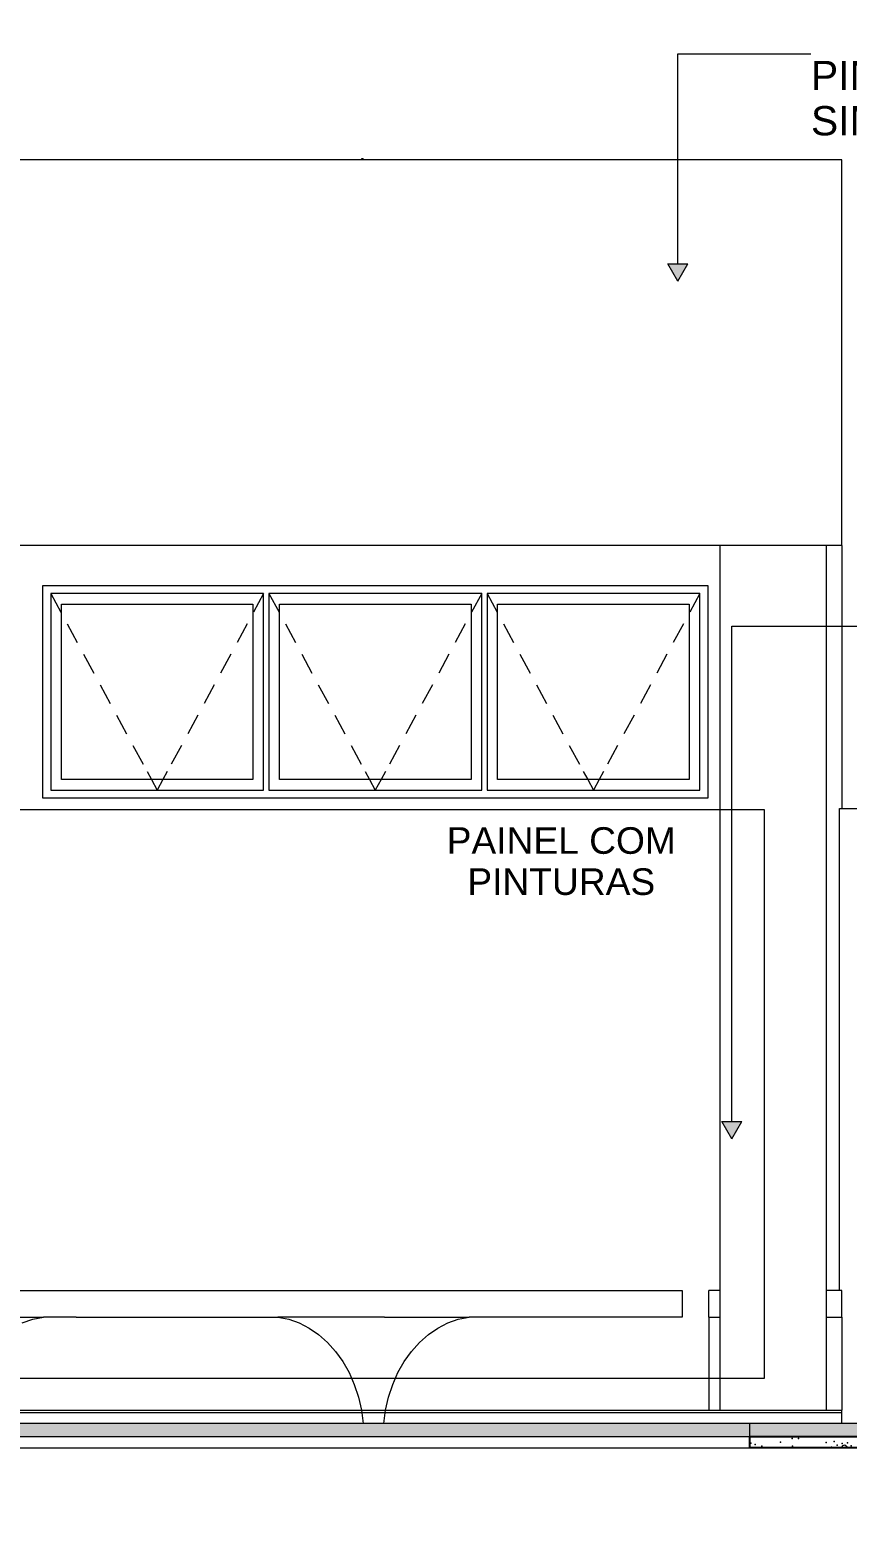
# Model space of a CAD drawing. Header units: metres. Extents: x -1783 to 21505, y -57 to 13660.
# Drawn here: x 14016 to 14324, y 7275 to 7832 of the extents above; entities that cross this region are included whole.
import ezdxf

# ---------------------------------------------------------------- set-up
doc = ezdxf.new("R2010")
doc.units = ezdxf.units.M
doc.header["$MEASUREMENT"] = 0
doc.linetypes.add('AStair_dashed', pattern=[1.8, 0.8, -1])
for name, color, linetype, lineweight in [('01_F1 FACHADA FRONTAL _1_0_Caneta_No__1', 7, 'Continuous', 35), ('01_F1 FACHADA FRONTAL _1_LAJES.EST_Caneta_No__241', 7, 'Continuous', 13), ('01_F1 FACHADA FRONTAL _1_LAJES.EST_Caneta_No__3', 7, 'Continuous', 25), ('01_F1 FACHADA FRONTAL _1_PAREDE CONSTRUIR_Caneta_No__241', 7, 'Continuous', 13), ('01_F1 FACHADA FRONTAL _1_PILARES.EST_Caneta_No__241', 7, 'Continuous', 13), ('01_F1 FACHADA FRONTAL _1_TERRENO.ARQ_Caneta_No__241', 7, 'Continuous', 13)]:
    doc.layers.add(name, color=color, linetype=linetype, lineweight=lineweight)
for name, color, linetype, lineweight, true_color in [('01_F1 FACHADA FRONTAL _1_0_Caneta_No__97', 7, 'Continuous', 5, 0x6b6b6b), ('01_F1 FACHADA FRONTAL _1_ESTRUTURA-COB.EST_Caneta_No__95', 7, 'Continuous', 0, 0xaeaeae), ('01_F1 FACHADA FRONTAL _1_LAJES.EST_Caneta_No__95', 7, 'Continuous', 0, 0xaeaeae), ('01_F1 FACHADA FRONTAL _1_PAREDE CONSTRUIR_Caneta_No__9', 7, 'Continuous', 5, 0x020202), ('01_F1 FACHADA FRONTAL _1_PAREDE CONSTRUIR_Caneta_No__97', 7, 'Continuous', 5, 0x6b6b6b)]:
    doc.layers.add(name, color=color, linetype=linetype, lineweight=lineweight, true_color=true_color)
for name, color, linetype in [('01_F1 FACHADA FRONTAL _1_PAREDE CONSTRUIR', 7, 'Continuous'), ('01_F1 FACHADA FRONTAL _1_TERRENO.ARQ', 7, 'Continuous'), ('cotas', 7, 'Continuous')]:
    doc.layers.add(name, color=color, linetype=linetype)
doc.styles.add('GENERATED_STYLE_1', font='arial.ttf')

# ---------------------------------------------------------------- blocks, each defined once
blk = doc.blocks.new('*X6668', base_point=(-78.7899, -34.2481))
at = {"layer": '01_F1 FACHADA FRONTAL _1_LAJES.EST_Caneta_No__241', "color": 7, "linetype": 'Continuous', "lineweight": 13, "ltscale": 1000}
for p, q in [((-43.3927, -0.1), (-43.3988, -0.105)), ((-43.3861, -0.115), (-43.3988, -0.105)), ((-43.3718, -0.1002), (-43.378, -0.113)), ((-43.3583, -0.1021), (-43.361, -0.1)), ((-43.3575, -0.1), (-43.3583, -0.1021)), ((-43.1216, -0.1012), (-43.1211, -0.1)), ((-43.1057, -0.102), (-43.1216, -0.1012)), ((-43.1173, -0.125), (-43.1166, -0.1084)), ((-43.1166, -0.1084), (-43.0992, -0.1073)), ((-43.1052, -0.1), (-43.1057, -0.102)), ((-43.0992, -0.1073), (-43.1043, -0.1279)), ((-41.6963, -0.1109), (-41.6911, -0.1)), ((-41.6829, -0.1172), (-41.6963, -0.1109)), ((-41.6829, -0.1172), (-41.6693, -0.1061)), ((-41.677, -0.1), (-41.6693, -0.1061)), ((-44.0151, -0.1415), (-44.0109, -0.1329)), ((-44.0109, -0.1329), (-44.0027, -0.1308)), ((-44.0027, -0.1308), (-43.9901, -0.1408)), ((-43.9909, -0.1415), (-43.9901, -0.1408)), ((-43.8434, -0.1402), (-43.8317, -0.129)), ((-43.8432, -0.1415), (-43.8434, -0.1402)), ((-43.8317, -0.129), (-43.8196, -0.1416)), ((-43.811, -0.1399), (-43.8, -0.1297)), ((-43.8082, -0.1415), (-43.811, -0.1399)), ((-43.8, -0.1297), (-43.795, -0.1318)), ((-43.795, -0.1318), (-43.7968, -0.1415)), ((-43.378, -0.113), (-43.3861, -0.115)), ((-43.1173, -0.125), (-43.1043, -0.1279)), ((-41.7109, -0.1415), (-41.7105, -0.1302)), ((-41.7105, -0.1302), (-41.6896, -0.1283)), ((-41.6896, -0.1283), (-41.6949, -0.1415)), ((-41.6828, -0.1415), (-41.6774, -0.1281)), ((-41.6774, -0.1281), (-41.6658, -0.1377)), ((-41.6658, -0.1377), (-41.6668, -0.1415))]:
    blk.add_line(p, q, dxfattribs=at)
for p in [(-44.2017, -0.107), (-44.1778, -0.1069), (-43.928, -0.1023), (-43.8487, -0.1009), (-43.7311, -0.1048), (-43.7069, -0.1046), (-43.6664, -0.1051), (-43.6468, -0.1031), (-43.6264, -0.105), (-43.4367, -0.11), (-43.4181, -0.106), (-43.3427, -0.1021), (-43.3252, -0.1075), (-43.1432, -0.1091), (-43.088, -0.1015), (-43.0704, -0.1002), (-43.0471, -0.1009), (-43.0186, -0.1002), (-42.9973, -0.1024), (-42.908, -0.1003), (-42.7295, -0.1071), (-42.669, -0.1033), (-42.615, -0.1089), (-42.4264, -0.1031), (-42.1857, -0.1012), (-41.966, -0.1062), (-41.6462, -0.1071), (-41.6263, -0.106), (-41.5772, -0.1032), (-41.5426, -0.1098), (-44.357, -0.1238), (-44.3486, -0.1407), (-44.3405, -0.1292), (-44.3155, -0.1361), (-44.2444, -0.1201), (-44.2004, -0.1353), (-44.1465, -0.1415), (-44.0728, -0.1218), (-44.053, -0.1387), (-44.0435, -0.1184), (-44.0317, -0.1317), (-44.0135, -0.1254), (-43.993, -0.1227), (-43.9799, -0.1345), (-43.9155, -0.1379), (-43.9043, -0.1144), (-43.8752, -0.1139), (-43.8541, -0.1329), (-43.8401, -0.1215), (-43.8294, -0.1114), (-43.8161, -0.1229), (-43.7936, -0.114), (-43.7783, -0.1225), (-43.7175, -0.1399), (-43.6816, -0.118), (-43.6508, -0.1348), (-43.6306, -0.1256), (-43.5918, -0.1241), (-43.5501, -0.1166), (-43.5131, -0.1234), (-43.4889, -0.1405), (-43.4681, -0.1353), (-43.4628, -0.1119), (-43.4216, -0.1395), (-43.4213, -0.1244), (-43.402, -0.1238), (-43.3975, -0.1364), (-43.3735, -0.1313), (-43.3605, -0.1208), (-43.3233, -0.1185), (-43.2631, -0.1183), (-43.2264, -0.1139), (-43.1194, -0.1333), (-43.1073, -0.1364), (-43.0939, -0.1157), (-43.0864, -0.1279), (-43.0783, -0.1124), (-43.0639, -0.1118), (-42.994, -0.1323), (-42.97, -0.1388), (-42.952, -0.1394), (-42.8894, -0.1283), (-42.8541, -0.1133), (-42.7873, -0.1227), (-42.7231, -0.1286), (-42.6783, -0.1321), (-42.6434, -0.132), (-42.5942, -0.1304), (-42.5398, -0.135), (-42.5154, -0.1388), (-42.4758, -0.1303), (-42.4644, -0.119), (-42.4184, -0.1254), (-42.3986, -0.1408), (-42.3635, -0.1122), (-42.3522, -0.1393), (-42.301, -0.1248), (-42.2606, -0.121), (-42.2286, -0.1188), (-42.1728, -0.1162), (-42.1459, -0.119), (-42.1182, -0.1137), (-42.0065, -0.1251), (-41.9626, -0.1381), (-41.8815, -0.132), (-41.8592, -0.1273), (-41.8211, -0.113), (-41.7975, -0.1131), (-41.7777, -0.1401), (-41.7355, -0.1188), (-41.7215, -0.1272), (-41.7094, -0.1116), (-41.6612, -0.1208), (-41.6141, -0.132), (-41.5481, -0.1333)]:
    blk.add_point(p, dxfattribs=at)

msp = doc.modelspace()

# ---------------------------------------------------------------- hatches: boundary and pattern name
at = {"layer": '01_F1 FACHADA FRONTAL _1_LAJES.EST_Caneta_No__95', "linetype": 'Continuous', "lineweight": 0, "true_color": 0xaeaeae}
msp.add_hatch(color=253, dxfattribs=at).paths.add_polyline_path([(14287.077, 7302.625), (14571.764, 7302.625), (14571.764, 7307.625), (14287.077, 7307.625)])
at = {"layer": '01_F1 FACHADA FRONTAL _1_PAREDE CONSTRUIR', "linetype": 'Continuous', "lineweight": 0, "true_color": 0x000000}
for points in [[(14260.12, 7737.027), (14263.87, 7743.522), (14256.37, 7743.522)], [(14280.398, 7414.634), (14284.148, 7421.129), (14276.648, 7421.129)]]:
    msp.add_hatch(color=18, dxfattribs=at).paths.add_polyline_path(points)
at = {"layer": '01_F1 FACHADA FRONTAL _1_TERRENO.ARQ', "linetype": 'Continuous', "lineweight": 0, "true_color": 0x8fbf7f}
msp.add_hatch(color=73, dxfattribs=at).paths.add_polyline_path([(13831.535, 7302.625), (14287.077, 7302.625), (14287.077, 7307.625), (13831.535, 7307.625)])
at = {"layer": 'cotas'}
h = msp.add_hatch(color=7, dxfattribs=at)
h.dxf.hatch_style = 1
h.paths.add_polyline_path([(21504.961, 13659.963), (10304.961, 13659.963), (10304.961, 5739.963), (21504.961, 5739.963)])
h.paths.add_polyline_path([(10571.627, 13593.296), (21371.627, 13593.296), (21371.627, 5806.63), (10571.627, 5806.63)], flags=16)

# ---------------------------------------------------------------- linework, layer by layer
at = {"layer": '01_F1 FACHADA FRONTAL _1_ESTRUTURA-COB.EST_Caneta_No__95', "color": 253, "linetype": 'Continuous', "lineweight": 0, "ltscale": 1000, "true_color": 0xaeaeae}
for p, q in [((14141.308, 7782.625), (14141.308, 7783.171)), ((14141.308, 7783.171), (14141.808, 7783.171)), ((14141.808, 7782.625), (14141.808, 7783.171))]:
    msp.add_line(p, q, dxfattribs=at)
at = {"layer": '01_F1 FACHADA FRONTAL _1_LAJES.EST_Caneta_No__241', "color": 7, "linetype": 'Continuous', "lineweight": 13, "ltscale": 1000}
for p, q in [((13861.764, 7357.625), (14229.764, 7357.625)), ((14229.764, 7357.625), (14261.764, 7357.625)), ((14261.764, 7357.625), (14261.764, 7347.625)), ((14271.764, 7347.625), (14271.764, 7357.625)), ((14275.956, 7357.625), (14271.764, 7357.625)), ((14321.764, 7357.625), (14315.956, 7357.625)), ((14321.764, 7347.625), (14321.764, 7357.625)), ((14009.927, 7347.625), (14021.584, 7347.625)), ((14017.562, 7346.801), (14021.584, 7347.625)), ((14033.927, 7347.625), (14021.584, 7347.625)), ((14033.927, 7347.625), (14048.544, 7347.625)), ((14048.544, 7347.625), (14109.764, 7347.625)), ((14149.764, 7347.625), (14109.764, 7347.625)), ((14109.764, 7347.625), (14113.787, 7346.801)), ((14149.764, 7347.625), (14161.421, 7347.625)), ((14161.421, 7347.625), (14162.298, 7347.625)), ((14162.298, 7347.625), (14169.05, 7347.625)), ((14169.05, 7347.625), (14169.927, 7347.625)), ((14169.927, 7347.625), (14181.584, 7347.625)), ((14177.562, 7346.801), (14181.584, 7347.625)), ((14181.764, 7347.625), (14181.584, 7347.625)), ((14193.927, 7347.625), (14181.764, 7347.625)), ((14199.898, 7347.625), (14193.927, 7347.625)), ((14217.764, 7347.625), (14199.898, 7347.625)), ((14229.764, 7347.625), (14217.764, 7347.625)), ((14261.764, 7347.625), (14229.764, 7347.625)), ((14271.764, 7347.625), (14271.764, 7346.801)), ((14271.764, 7347.625), (14275.956, 7347.625)), ((14315.956, 7347.625), (14321.764, 7347.625)), ((14321.764, 7347.625), (14321.764, 7346.801)), ((14013.64, 7345.415), (14017.562, 7346.801)), ((14113.787, 7346.801), (14117.709, 7345.415)), ((14117.709, 7345.415), (14121.48, 7343.483)), ((14121.48, 7343.483), (14125.053, 7341.03)), ((14166.296, 7341.03), (14169.868, 7343.483)), ((14169.868, 7343.483), (14173.64, 7345.415)), ((14173.64, 7345.415), (14177.562, 7346.801)), ((14271.764, 7346.801), (14271.764, 7345.415)), ((14271.764, 7345.415), (14271.764, 7343.483)), ((14271.764, 7343.483), (14271.764, 7341.03)), ((14321.764, 7346.801), (14321.764, 7345.415)), ((14321.764, 7345.415), (14321.764, 7343.483)), ((14321.764, 7343.483), (14321.764, 7341.03)), ((14125.053, 7341.03), (14128.381, 7338.089)), ((14128.381, 7338.089), (14131.421, 7334.696)), ((14159.927, 7334.696), (14162.968, 7338.089)), ((14162.968, 7338.089), (14166.296, 7341.03)), ((14271.764, 7341.03), (14271.764, 7338.089)), ((14271.764, 7338.089), (14271.764, 7334.696)), ((14321.764, 7341.03), (14321.764, 7338.089)), ((14321.764, 7338.089), (14321.764, 7334.696)), ((14131.421, 7334.696), (14134.136, 7330.895)), ((14134.136, 7330.895), (14136.489, 7326.735)), ((14154.86, 7326.735), (14157.213, 7330.895)), ((14157.213, 7330.895), (14159.927, 7334.696)), ((14271.764, 7334.696), (14271.764, 7330.895)), ((14271.764, 7330.895), (14271.764, 7326.735)), ((14321.764, 7334.696), (14321.764, 7330.895)), ((14321.764, 7330.895), (14321.764, 7326.735)), ((14136.489, 7326.735), (14138.451, 7322.269)), ((14152.898, 7322.269), (14154.86, 7326.735)), ((14271.764, 7326.735), (14271.764, 7322.269)), ((14321.764, 7326.735), (14321.764, 7322.269)), ((14138.451, 7322.269), (14139.996, 7317.555)), ((14151.352, 7317.555), (14152.898, 7322.269)), ((14271.764, 7322.269), (14271.764, 7317.555)), ((14321.764, 7322.269), (14321.764, 7317.555)), ((14139.996, 7317.555), (14141.106, 7312.653)), ((14150.239, 7312.625), (14151.352, 7317.555)), ((14271.764, 7317.555), (14271.764, 7312.653)), ((14321.764, 7317.555), (14321.764, 7312.653)), ((14321.764, 7311.625), (13881.535, 7311.625)), ((13990.239, 7312.625), (14141.109, 7312.625)), ((14141.106, 7312.653), (14141.109, 7312.625)), ((14141.109, 7312.625), (14150.239, 7312.625)), ((14141.109, 7312.625), (14141.764, 7307.625)), ((14149.584, 7307.625), (14150.239, 7312.625)), ((14150.239, 7312.625), (14150.243, 7312.653)), ((14150.239, 7312.625), (14321.764, 7312.625)), ((14271.764, 7312.653), (14271.764, 7312.625)), ((14321.764, 7312.653), (14321.764, 7312.625)), ((14321.764, 7311.625), (14321.764, 7312.625)), ((14321.764, 7307.625), (14321.764, 7311.625)), ((14551.764, 7307.625), (14287.077, 7307.625)), ((13881.535, 7298.47), (14287.077, 7298.47))]:
    msp.add_line(p, q, dxfattribs=at)
at = {"layer": '01_F1 FACHADA FRONTAL _1_LAJES.EST_Caneta_No__3', "color": 7, "linetype": 'Continuous', "lineweight": 25, "ltscale": 1000}
for p, q in [((14287.077, 7302.625), (14287.077, 7298.47)), ((14571.764, 7302.625), (14287.077, 7302.625)), ((14571.764, 7298.47), (14287.077, 7298.47))]:
    msp.add_line(p, q, dxfattribs=at)
at = {"layer": '01_F1 FACHADA FRONTAL _1_PAREDE CONSTRUIR_Caneta_No__241', "color": 7, "linetype": 'Continuous', "lineweight": 13, "ltscale": 1000}
for p, q in [((14260.12, 7743.522), (14260.12, 7822.486)), ((14260.12, 7822.486), (14310.12, 7822.486)), ((14321.764, 7782.625), (12074.764, 7782.625)), ((14321.764, 7637.625), (14321.764, 7782.625)), ((14256.37, 7743.522), (14263.87, 7743.522)), ((14260.12, 7737.027), (14256.37, 7743.522)), ((14260.12, 7737.027), (14263.87, 7743.522)), ((14321.764, 7637.625), (13081.764, 7637.625)), ((14321.764, 7637.625), (14321.764, 7538.825)), ((14021.348, 7622.625), (14271.348, 7622.625)), ((14021.348, 7542.625), (14021.348, 7622.625)), ((14271.348, 7622.625), (14271.348, 7542.625)), ((14280.398, 7421.129), (14280.398, 7607.384)), ((14280.398, 7607.384), (14335.983, 7607.384)), ((14271.348, 7542.625), (14021.348, 7542.625)), ((14320.862, 7357.625), (14320.862, 7538.825)), ((14320.862, 7538.825), (14423.262, 7538.825)), ((14276.648, 7421.129), (14284.148, 7421.129)), ((14280.398, 7414.634), (14276.648, 7421.129)), ((14280.398, 7414.634), (14284.148, 7421.129))]:
    msp.add_line(p, q, dxfattribs=at)
at = {"layer": '01_F1 FACHADA FRONTAL _1_PAREDE CONSTRUIR_Caneta_No__9', "color": 18, "linetype": 'Continuous', "lineweight": 5, "ltscale": 1000, "true_color": 0x020202}
for p, q in [((14024.348, 7619.625), (14024.348, 7615.625)), ((14104.348, 7619.625), (14024.348, 7619.625)), ((14024.348, 7615.625), (14024.348, 7549.625)), ((14028.348, 7549.625), (14028.348, 7615.625)), ((14028.348, 7615.625), (14100.348, 7615.625)), ((14100.348, 7615.625), (14100.348, 7549.625)), ((14104.348, 7615.625), (14104.348, 7619.625)), ((14104.348, 7549.625), (14104.348, 7615.625)), ((14106.348, 7619.625), (14106.348, 7615.625)), ((14186.348, 7619.625), (14106.348, 7619.625)), ((14106.348, 7615.625), (14106.348, 7549.625)), ((14110.348, 7549.625), (14110.348, 7615.625)), ((14110.348, 7615.625), (14182.348, 7615.625)), ((14182.348, 7615.625), (14182.348, 7549.625)), ((14186.348, 7615.625), (14186.348, 7619.625)), ((14186.348, 7549.625), (14186.348, 7615.625)), ((14188.348, 7619.625), (14188.348, 7615.625)), ((14268.348, 7619.625), (14188.348, 7619.625)), ((14188.348, 7615.625), (14188.348, 7549.625)), ((14192.348, 7549.625), (14192.348, 7615.625)), ((14192.348, 7615.625), (14264.348, 7615.625)), ((14264.348, 7615.625), (14264.348, 7549.625)), ((14268.348, 7615.625), (14268.348, 7619.625)), ((14268.348, 7549.625), (14268.348, 7615.625)), ((14024.348, 7549.625), (14024.348, 7545.625)), ((14100.348, 7549.625), (14028.348, 7549.625)), ((14104.348, 7545.625), (14104.348, 7549.625)), ((14106.348, 7549.625), (14106.348, 7545.625)), ((14182.348, 7549.625), (14110.348, 7549.625)), ((14186.348, 7545.625), (14186.348, 7549.625)), ((14188.348, 7549.625), (14188.348, 7545.625)), ((14264.348, 7549.625), (14192.348, 7549.625)), ((14268.348, 7545.625), (14268.348, 7549.625)), ((14024.348, 7545.625), (14104.348, 7545.625)), ((14106.348, 7545.625), (14186.348, 7545.625)), ((14188.348, 7545.625), (14268.348, 7545.625))]:
    msp.add_line(p, q, dxfattribs=at)
at = {"layer": '01_F1 FACHADA FRONTAL _1_PAREDE CONSTRUIR_Caneta_No__97', "color": 251, "linetype": 'Continuous', "lineweight": 5, "ltscale": 1000, "true_color": 0x6b6b6b}
for p, q in [((14024.348, 7619.625), (14028.152, 7612.587)), ((14104.348, 7619.625), (14100.544, 7612.587)), ((14106.348, 7619.625), (14110.152, 7612.587)), ((14186.348, 7619.625), (14182.544, 7612.587)), ((14188.348, 7619.625), (14192.152, 7612.587)), ((14268.348, 7619.625), (14264.544, 7612.587)), ((14030.529, 7608.189), (14034.334, 7601.151)), ((14098.166, 7608.189), (14094.362, 7601.151)), ((14112.53, 7608.189), (14116.334, 7601.151)), ((14180.166, 7608.189), (14176.362, 7601.151)), ((14194.53, 7608.189), (14198.334, 7601.151)), ((14262.166, 7608.189), (14258.362, 7601.151)), ((14036.711, 7596.752), (14040.515, 7589.715)), ((14091.984, 7596.752), (14088.18, 7589.715)), ((14118.711, 7596.752), (14122.515, 7589.715)), ((14173.984, 7596.752), (14170.18, 7589.715)), ((14200.711, 7596.752), (14204.515, 7589.715)), ((14255.984, 7596.752), (14252.18, 7589.715)), ((14042.893, 7585.316), (14046.697, 7578.279)), ((14085.803, 7585.316), (14081.998, 7578.279)), ((14124.893, 7585.316), (14128.697, 7578.279)), ((14167.803, 7585.316), (14163.998, 7578.279)), ((14206.893, 7585.316), (14210.697, 7578.279)), ((14249.803, 7585.316), (14245.998, 7578.279)), ((14049.075, 7573.88), (14052.879, 7566.842)), ((14079.621, 7573.88), (14075.817, 7566.842)), ((14131.075, 7573.88), (14134.879, 7566.842)), ((14161.621, 7573.88), (14157.817, 7566.842)), ((14213.075, 7573.88), (14216.879, 7566.842)), ((14243.621, 7573.88), (14239.817, 7566.842)), ((14055.256, 7562.444), (14059.061, 7555.406)), ((14073.439, 7562.444), (14069.635, 7555.406)), ((14137.256, 7562.444), (14141.061, 7555.406)), ((14155.439, 7562.444), (14151.635, 7555.406)), ((14219.256, 7562.444), (14223.061, 7555.406)), ((14237.439, 7562.444), (14233.635, 7555.406)), ((14060.544, 7552.662), (14062.186, 7549.625)), ((14062.186, 7549.625), (14064.348, 7545.625)), ((14066.51, 7549.625), (14064.348, 7545.625)), ((14068.152, 7552.662), (14066.51, 7549.625)), ((14142.544, 7552.662), (14144.186, 7549.625)), ((14144.186, 7549.625), (14146.348, 7545.625)), ((14148.51, 7549.625), (14146.348, 7545.625)), ((14150.152, 7552.662), (14148.51, 7549.625)), ((14224.544, 7552.662), (14226.186, 7549.625)), ((14226.186, 7549.625), (14228.348, 7545.625)), ((14230.51, 7549.625), (14228.348, 7545.625)), ((14232.152, 7552.662), (14230.51, 7549.625))]:
    msp.add_line(p, q, dxfattribs=at)
at = {"layer": '01_F1 FACHADA FRONTAL _1_PAREDE CONSTRUIR_Caneta_No__97', "color": 251, "linetype": 'AStair_dashed', "lineweight": 5, "ltscale": 1000, "true_color": 0x6b6b6b, "flags": 128}
msp.add_lwpolyline([(14292.571, 7324.488), (13359.351, 7324.488), (13359.351, 7538.409), (14292.571, 7538.409)], close=True, dxfattribs=at)
at = {"layer": '01_F1 FACHADA FRONTAL _1_PILARES.EST_Caneta_No__241', "color": 7, "linetype": 'Continuous', "lineweight": 13, "ltscale": 1000}
for p, q in [((14275.956, 7312.625), (14275.956, 7637.625)), ((14315.956, 7312.625), (14315.956, 7637.625))]:
    msp.add_line(p, q, dxfattribs=at)
at = {"layer": '01_F1 FACHADA FRONTAL _1_TERRENO.ARQ_Caneta_No__241', "color": 7, "linetype": 'Continuous', "lineweight": 13, "ltscale": 1000}
for p, q in [((14287.077, 7307.625), (13831.535, 7307.625)), ((14287.077, 7302.625), (13831.535, 7302.625)), ((14287.077, 7307.625), (14287.077, 7302.625))]:
    msp.add_line(p, q, dxfattribs=at)

# ---------------------------------------------------------------- block references
at = {"layer": '01_F1 FACHADA FRONTAL _1_PAREDE CONSTRUIR', "color": 64, "linetype": 'Continuous', "lineweight": 0, "ltscale": 1000, "true_color": 0x80aa00, "xscale": 100, "yscale": 100, "zscale": 100}
msp.add_blockref('*X6668', (10844.181, 3887.816), dxfattribs=at)

# ---------------------------------------------------------------- texts
at = {"layer": '01_F1 FACHADA FRONTAL _1_0_Caneta_No__1', "color": 7, "linetype": 'Continuous', "lineweight": 35, "insert": (14310.12, 7819.829), "char_height": 11, "width": 243.72224, "attachment_point": 1, "line_spacing_factor": 0.927148, "style": 'GENERATED_STYLE_1'}
msp.add_mtext('\\A1;PINTURA RGB 182,182,181 OU SIMILAR', dxfattribs=at)
at = {"layer": '01_F1 FACHADA FRONTAL _1_0_Caneta_No__97', "color": 251, "linetype": 'Continuous', "lineweight": 5, "true_color": 0x6b6b6b, "insert": (14216.262, 7531.744), "char_height": 10, "width": 105.39994, "attachment_point": 2, "line_spacing_factor": 0.927147, "style": 'GENERATED_STYLE_1'}
msp.add_mtext('\\A1;PAINEL COM PINTURAS', dxfattribs=at)

doc.saveas('drawing.dxf')
